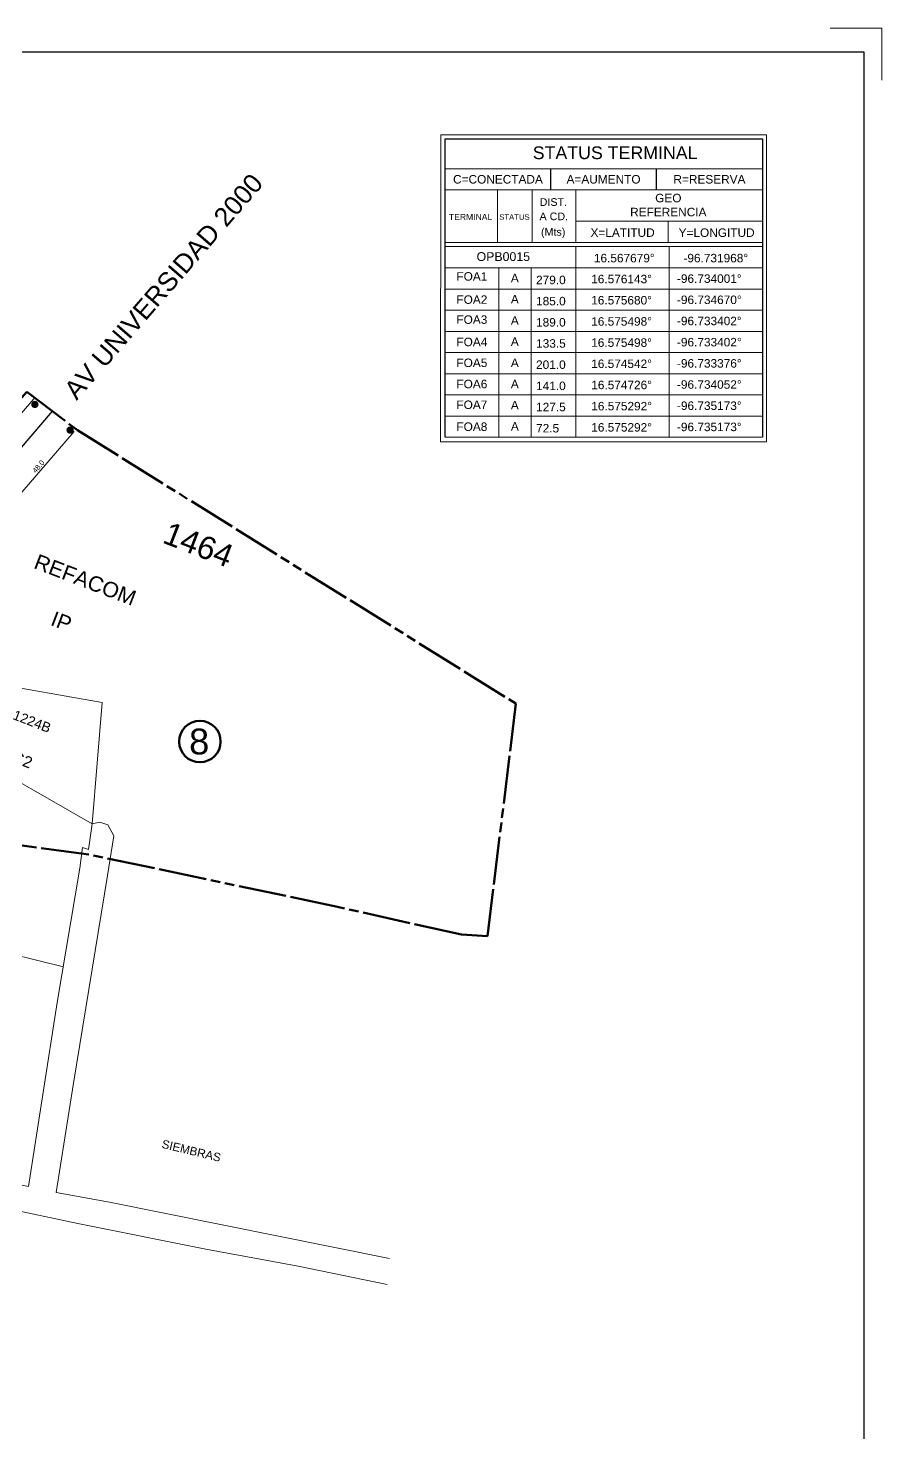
# Model space of a CAD drawing. Header units: millimetres. Extents: x -3867 to -351, y 1591 to 3666.
# Drawn here: x -3214.2 to -3036.3, y 1833.9 to 2126.8 of the extents above; entities that cross this region are included whole.
import ezdxf
from ezdxf.enums import TextEntityAlignment as Align

# ---------------------------------------------------------------- set-up
doc = ezdxf.new("R2010")
doc.units = ezdxf.units.MM
doc.linetypes.add('TLSIGC_007', pattern=[28, 10, -1, 10, -1, 2, -1, 2, -1])
for name, color, linetype, lineweight in [('AREAS', 5, 'Continuous', 30), ('CLASIFICACION TIPO COMERCIAL SEGUNDA', 156, 'Continuous', 9), ('CLASIFICACIÓN TIPO INDUSTRIA PESADA', 156, 'Continuous', 20), ('DISTRITO', 42, 'TLSIGC_007', 60), ('LOTIFICACION 2003', 252, 'Continuous', 15), ('MARCO DE CONSTRUCCION', 7, 'Continuous', 5), ('MEDIDAS ENTRE POSTES', 82, 'Continuous', 5), ('NOMBRE DE CALLES', 92, 'TLSIGC_017', 5), ('NUMEROS OFICIALES', 3, 'Continuous', 5), ('POSTES EXISTENTES SECUNDARIOS', 82, 'Continuous', 30), ('TERMINAL PROYECTADA EN POSTE', 1, 'Continuous', 60)]:
    doc.layers.add(name, color=color, linetype=linetype, lineweight=lineweight)
doc.layers.add('CLIENTE INFINITUM', color=1, linetype='Continuous')
doc.styles.get("Standard").update_dxf_attribs({"font": 'arial.ttf'})
doc.linetypes.add('TLSIGC_017', pattern='A,0.5,["=",Standard,S=1.6,R=0,X=-0.2,Y=-0.8],0.5', length=1)

# ---------------------------------------------------------------- blocks, each defined once
blk = doc.blocks.new('CLIENTS INFINITUM')
at = {"layer": 'CLIENTE INFINITUM', "lineweight": 70, "ltscale": 8}
blk.add_circle((-3178.43, 1978.08), 4.32, dxfattribs=at)
at = {"layer": 'CLIENTE INFINITUM'}
blk.add_text('8', height=5.39, rotation=0.6288, dxfattribs=at).set_placement((-3180.65, 1975.37))

msp = doc.modelspace()

# ---------------------------------------------------------------- hatches: boundary and pattern name
at = {"layer": 'POSTES EXISTENTES SECUNDARIOS'}
h = msp.add_hatch(color=256, dxfattribs=at)
edge = h.paths.add_edge_path()
edge.add_arc((-3212.83, 2048.36), 0.764, 0, 360)
h = msp.add_hatch(color=256, dxfattribs=at)
edge = h.paths.add_edge_path()
edge.add_arc((-3205.49, 2043.01), 0.764, 0, 360)

# ---------------------------------------------------------------- linework, layer by layer
at = {"linetype": 'Continuous', "lineweight": 30}
for p, q in [((-3105.26, 2093.1), (-3105.26, 2097.51)), ((-3083.25, 2093.1), (-3083.25, 2097.51))]:
    msp.add_line(p, q, dxfattribs=at)
msp.add_lwpolyline([(-3127.33, 2041.51), (-3127.33, 2103.7), (-3061.18, 2103.7), (-3061.18, 2041.51)], dxfattribs=at)
at = {"layer": 'AREAS'}
msp.add_lwpolyline([(-3209.25, 2046.97), (-3321.63, 1915.24)], dxfattribs=at)
at = {"layer": 'DISTRITO'}
msp.add_lwpolyline([(-3331.58, 2057.18), (-3306.4, 2051.29), (-3311.18, 2013.19), (-3255.71, 2004.1), (-3214.53, 2050.96), (-3203.97, 2042.99), (-3112.58, 1985.99), (-3118.45, 1937.53), (-3123.92, 1937.83), (-3149.73, 1943.61), (-3201.58, 1954.54), (-3224.7, 1957.63), (-3225.39, 1946.67), (-3228.42, 1921.64), (-3232.21, 1888.4), (-3249.75, 1891.69), (-3272.65, 1896.07), (-3274.44, 1887.2), (-3278.2, 1871.5), (-3302.31, 1875.39), (-3310.46, 1834.04), (-3370.1, 1842.34), (-3404.39, 1799.46)], dxfattribs=at)
at = {"layer": 'LOTIFICACION 2003'}
for points in [[(-3213.03, 2049.54), (-3240.13, 2018.14), (-3266.11, 1988.02), (-3275.83, 1977.06)], [(-3204.64, 2042.7), (-3261.48, 1976.86)], [(-3246.29, 1994.57), (-3198.8, 1986.24)], [(-3198.8, 1986.24), (-3200.89, 1960.94), (-3226.85, 1975.79)], [(-3319.28, 1909.66), (-3300.41, 1905.65), (-3271.42, 1898.68), (-3252.29, 1894.09), (-3231.47, 1888.81), (-3214.14, 1885.33), (-3208.16, 1923.68), (-3203.48, 1951.68), (-3202.88, 1955.96), (-3201.68, 1955.56), (-3200.89, 1960.94), (-3199.29, 1961.24), (-3197.6, 1960.74), (-3196.4, 1958.45), (-3197.7, 1950.18), (-3204.77, 1906.85), (-3208.36, 1884.03), (-3197.3, 1882.04), (-3138.92, 1870.28)], [(-3223.56, 1935.21), (-3206.83, 1931.13)], [(-3323.13, 1904.8), (-3317.26, 1903.74), (-3296.3, 1898.67), (-3276.25, 1894.12), (-3245.52, 1887), (-3236.35, 1884.81), (-3228.38, 1882.31), (-3218.92, 1880.82), (-3203.87, 1877.63), (-3177.17, 1872.25), (-3157.95, 1868.67), (-3139.42, 1864.88)]]:
    msp.add_lwpolyline(points, dxfattribs=at)
at = {"layer": 'MARCO DE CONSTRUCCION'}
for p, q in [((-3127.34, 2097.51), (-3061.17, 2097.51)), ((-3127.36, 2093.1), (-3061.18, 2093.1)), ((-3116.43, 2093.1), (-3116.43, 2082.14)), ((-3109.15, 2093.1), (-3109.15, 2082.14)), ((-3100.05, 2093.1), (-3100.05, 2082.14)), ((-3100.05, 2086.56), (-3061.18, 2086.56)), ((-3080.79, 2086.56), (-3080.79, 2082.14)), ((-3127.34, 2082.14), (-3061.18, 2082.14)), ((-3127.34, 2081.26), (-3061.18, 2081.26)), ((-3106.92, 2082.14), (-3106.92, 2082.14)), ((-3100.04, 2081.26), (-3100.04, 2041.51)), ((-3080.61, 2041.51), (-3080.61, 2081.26)), ((-3080.61, 2081.26), (-3061.18, 2081.26)), ((-3080.61, 2077.28), (-3080.61, 2081.26)), ((-3127.34, 2076.84), (-3061.18, 2076.84)), ((-3116.14, 2076.84), (-3116.14, 2041.51)), ((-3109.4, 2041.51), (-3109.41, 2076.84)), ((-3061.18, 2076.84), (-3080.61, 2076.84)), ((-3127.34, 2072.42), (-3061.18, 2072.42)), ((-3127.34, 2068.01), (-3061.18, 2068.01)), ((-3127.34, 2063.59), (-3061.18, 2063.59)), ((-3127.34, 2059.17), (-3061.18, 2059.17)), ((-3127.34, 2054.76), (-3061.18, 2054.76)), ((-3127.34, 2050.34), (-3061.18, 2050.34)), ((-3100.04, 2047.28), (-3100.04, 2041.51)), ((-3080.61, 2041.51), (-3080.61, 2047.28)), ((-3127.34, 2045.92), (-3061.18, 2045.92)), ((-3127.33, 2041.51), (-3061.18, 2041.51)), ((-3116.14, 2042.86), (-3116.14, 2041.51)), ((-3109.41, 2041.51), (-3109.41, 2042.86)), ((-3128.25, 2040.59), (-3060.31, 2040.59))]:
    msp.add_line(p, q, dxfattribs=at)
msp.add_lwpolyline([(-3047.09, 2126.82), (-3036.27, 2126.82), (-3036.27, 2116)], dxfattribs=at)
at = {"layer": 'MARCO DE CONSTRUCCION', "color": 7, "linetype": 'Continuous', "lineweight": 30}
msp.add_lwpolyline([(-3839.89, 1859.36), (-3861.46, 1859.36), (-3861.46, 1596.9), (-3839.89, 1596.9), (-3839.89, 1859.36), (-3839.89, 1596.9), (-3039.96, 1596.9), (-3039.96, 2121.83), (-3850.68, 2121.83), (-3850.68, 1859.36)], dxfattribs=at)
at = {"layer": 'MARCO DE CONSTRUCCION', "color": 7, "linetype": 'Continuous', "lineweight": 5}
msp.add_lwpolyline([(-3128.25, 2040.59), (-3128.21, 2104.58), (-3060.3, 2104.58), (-3060.31, 2040.59)], dxfattribs=at)

# ---------------------------------------------------------------- block references
at = {"layer": 'CLIENTE INFINITUM', "lineweight": 100, "ltscale": 8}
msp.add_blockref('CLIENTS INFINITUM', (0, 0), dxfattribs=at)

# ---------------------------------------------------------------- texts
at = {"layer": 'CLASIFICACION TIPO COMERCIAL SEGUNDA'}
msp.add_text('C2', height=2.379, rotation=338.9743, dxfattribs=at).set_placement((-3217.87, 1973.93))
at = {"layer": 'CLASIFICACIÓN TIPO INDUSTRIA PESADA'}
msp.add_text('IP', height=3.12, rotation=338.9743, dxfattribs=at).set_placement((-3209.77, 2002.43))
at = {"layer": 'DISTRITO'}
msp.add_text('OPB0015', height=1.84, dxfattribs=at).set_placement((-3120.76, 2078.26))
for s, p in [(' 16.567679°', (-3090.32, 2078.87)), ('-96.731968°', (-3070.9, 2078.87))]:
    msp.add_text(s, height=1.7666, dxfattribs=at).set_placement(p, align=Align.MIDDLE)
at = {"layer": 'MARCO DE CONSTRUCCION', "color": 7}
for s, height, p in [('STATUS TERMINAL', 2.6498, (-3091.88, 2100.83)), ('X=LATITUD', 1.767, (-3090.32, 2084.17)), ('Y=LONGITUD', 1.767, (-3070.72, 2084.17))]:
    msp.add_text(s, height=height, dxfattribs=at).set_placement(p, align=Align.MIDDLE)
at = {"layer": 'MARCO DE CONSTRUCCION'}
for s, height, p in [('C=CONECTADA', 1.7666, (-3116.3, 2095.3)), ('A=AUMENTO', 1.767, (-3094.29, 2095.3)), ('R=RESERVA', 1.767, (-3072.22, 2095.3)), ('GEO', 1.767, (-3080.79, 2091.39)), ('REFERENCIA', 1.767, (-3080.79, 2088.47))]:
    msp.add_text(s, height=height, dxfattribs=at).set_placement(p, align=Align.MIDDLE)
for s, height, p in [('DIST.', 1.597, (-3107.61, 2089.76)), ('A CD.', 1.597, (-3107.64, 2086.77)), ('TERMINAL', 1.278, (-3126.52, 2086.81)), ('STATUS', 1.15, (-3116.04, 2086.85)), ('(Mts)', 1.597, (-3107.33, 2083.53))]:
    msp.add_text(s, height=height, dxfattribs=at).set_placement(p)
at = {"layer": 'MEDIDAS ENTRE POSTES'}
msp.add_text('48.0', height=1.084, rotation=49.3456, dxfattribs=at).set_placement((-3212.64, 2033.95))
at = {"layer": 'NOMBRE DE CALLES'}
msp.add_text('AV UNIVERSIDAD 2000', height=3.9106, rotation=49.1557, dxfattribs=at).set_placement((-3204.11, 2049.07))
at = {"layer": 'NUMEROS OFICIALES'}
for s, height, rotation, p in [('1464', 4.751, 338.8274, (-3186.47, 2019.61)), ('REFACOM', 3.183, 338.9743, (-3213.27, 2014.3)), ('1224B', 2.028, 338.8274, (-3217.6, 1982.81)), ('SIEMBRAS', 1.743, 346.395, (-3186.53, 1893.41))]:
    msp.add_text(s, height=height, rotation=rotation, dxfattribs=at).set_placement(p)
at = {"layer": 'TERMINAL PROYECTADA EN POSTE'}
for s, height, p in [('FOA1', 1.767, (-3121.74, 2075.05)), ('A', 1.77, (-3112.79, 2074.71)), ('FOA2', 1.767, (-3121.74, 2070.22)), ('A', 1.77, (-3112.79, 2070.29)), ('FOA3', 1.767, (-3121.74, 2066.05)), ('A', 1.77, (-3112.79, 2065.87)), ('FOA4', 1.767, (-3121.74, 2061.39)), ('A', 1.77, (-3112.79, 2061.46)), ('FOA5', 1.767, (-3121.74, 2057.04)), ('A', 1.77, (-3112.79, 2057.04)), ('FOA6', 1.767, (-3121.74, 2052.62)), ('A', 1.77, (-3112.79, 2052.63)), ('FOA7', 1.767, (-3121.74, 2048.29)), ('A', 1.77, (-3112.79, 2048.21)), ('FOA8', 1.767, (-3121.74, 2043.72)), ('A', 1.77, (-3112.78, 2043.79))]:
    msp.add_text(s, height=height, dxfattribs=at).set_placement(p, align=Align.MIDDLE)
for s, height, p in [('279.0', 1.767, (-3108.36, 2073.43)), (' 16.576143°', 1.7666, (-3097.55, 2073.62)), ('-96.734001°', 1.7666, (-3078.99, 2073.71)), ('185.0', 1.767, (-3108.36, 2069.02)), (' 16.575680°', 1.7666, (-3097.55, 2069.2)), ('-96.734670°', 1.7666, (-3078.99, 2069.29)), ('189.0', 1.767, (-3108.36, 2064.6)), (' 16.575498°', 1.7666, (-3097.55, 2064.78)), ('-96.733402°', 1.7666, (-3078.99, 2064.88)), ('133.5', 1.767, (-3108.35, 2060.19)), (' 16.575498°', 1.7666, (-3097.55, 2060.37)), ('-96.733402°', 1.7666, (-3078.99, 2060.46)), ('201.0', 1.767, (-3108.36, 2055.77)), (' 16.574542°', 1.7666, (-3097.55, 2055.95)), ('-96.733376°', 1.7666, (-3078.99, 2056.04)), ('141.0', 1.767, (-3108.35, 2051.35)), (' 16.574726°', 1.7666, (-3097.54, 2051.54)), ('-96.734052°', 1.7666, (-3078.99, 2051.63)), ('127.5', 1.767, (-3108.35, 2046.94)), (' 16.575292°', 1.7666, (-3097.54, 2047.12)), ('-96.735173°', 1.7666, (-3078.99, 2047.21)), ('72.5', 1.767, (-3108.35, 2042.52)), (' 16.575292°', 1.7666, (-3097.54, 2042.7)), ('-96.735173°', 1.7666, (-3078.99, 2042.79))]:
    msp.add_text(s, height=height, dxfattribs=at).set_placement(p)

doc.saveas('drawing.dxf')
